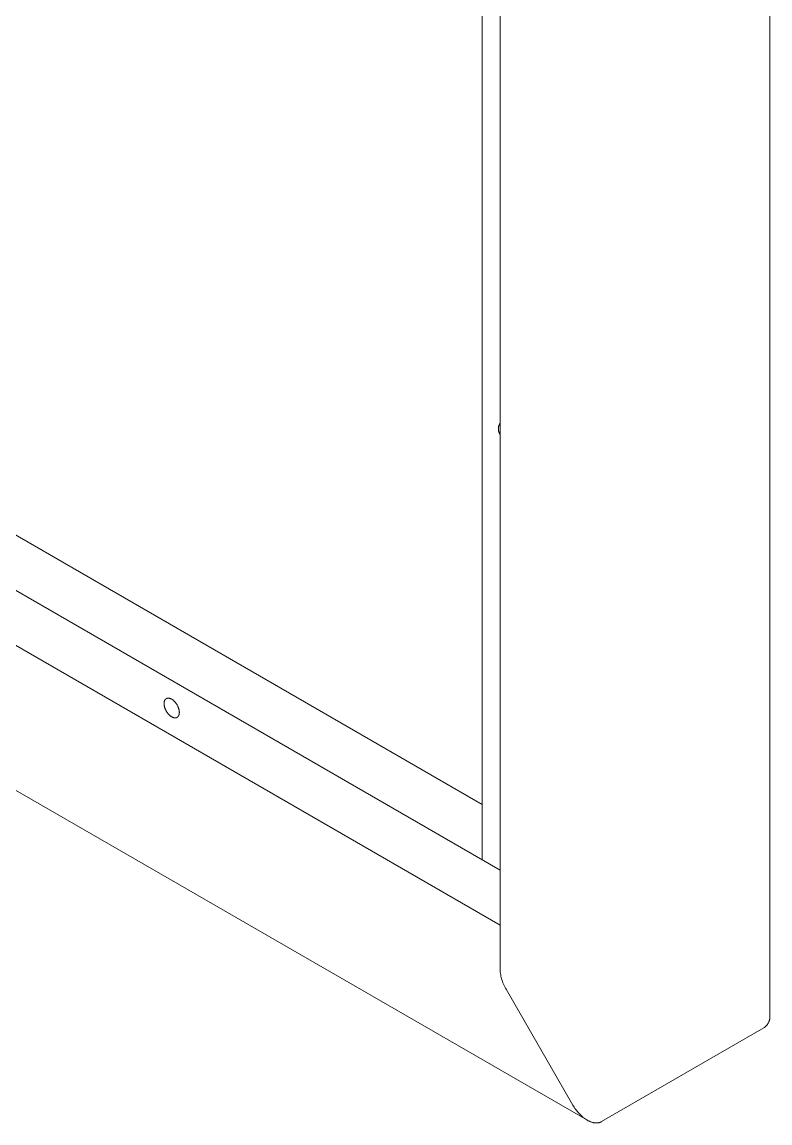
# Model space of a CAD drawing. Header units: inches. Extents: x -13 to 609, y -6 to 131.
# Drawn here: x 603.79 to 608.15, y 99.7 to 106.12 of the extents above; entities that cross this region are included whole.
import ezdxf

# ---------------------------------------------------------------- set-up
doc = ezdxf.new("R2010")
doc.units = ezdxf.units.IN
doc.layers.add('ZANO_R', color=7, linetype='Continuous', lineweight=0)

msp = doc.modelspace()

# ---------------------------------------------------------------- linework, layer by layer
at = {"layer": 'ZANO_R'}
for p, q in [((608.14767, 115.06167), (608.14767, 100.33124)), ((606.57519, 100.59621), (606.57519, 114.15382)), ((606.47059, 101.23522), (606.47059, 114.09343)), ((606.57519, 101.17483), (596.72699, 106.86069)), ((597.28377, 106.86069), (606.47059, 101.55667)), ((596.72699, 106.53923), (606.57519, 100.85337)), ((607.07996, 99.71835), (595.99644, 106.11743)), ((606.56702, 103.76162), (606.56757, 103.76346)), ((606.56757, 103.76346), (606.56818, 103.76528)), ((606.56818, 103.76528), (606.56885, 103.76707)), ((606.56885, 103.76707), (606.56958, 103.76885)), ((606.56958, 103.76885), (606.57037, 103.77059)), ((606.57037, 103.77059), (606.57122, 103.77231)), ((606.57122, 103.77231), (606.57213, 103.774)), ((606.57213, 103.774), (606.57309, 103.77566)), ((606.57309, 103.77566), (606.57411, 103.77728)), ((606.57411, 103.77728), (606.57519, 103.77887)), ((606.56494, 103.74647), (606.56498, 103.74839)), ((606.56498, 103.74455), (606.56494, 103.74647)), ((606.56498, 103.74839), (606.56508, 103.7503)), ((606.56508, 103.74264), (606.56498, 103.74455)), ((606.56508, 103.7503), (606.56524, 103.75221)), ((606.56524, 103.74073), (606.56508, 103.74264)), ((606.56524, 103.75221), (606.56547, 103.75411)), ((606.56547, 103.73882), (606.56524, 103.74073)), ((606.56547, 103.75411), (606.56576, 103.75601)), ((606.56576, 103.73693), (606.56547, 103.73882)), ((606.56576, 103.75601), (606.56612, 103.75789)), ((606.56612, 103.73504), (606.56576, 103.73693)), ((606.56612, 103.75789), (606.56654, 103.75976)), ((606.56654, 103.73317), (606.56612, 103.73504)), ((606.56654, 103.75976), (606.56702, 103.76162)), ((606.56702, 103.73132), (606.56654, 103.73317)), ((606.56757, 103.72948), (606.56702, 103.73132)), ((606.56818, 103.72766), (606.56757, 103.72948)), ((606.56885, 103.72586), (606.56818, 103.72766)), ((606.56958, 103.72409), (606.56885, 103.72586)), ((606.57037, 103.72234), (606.56958, 103.72409)), ((606.57122, 103.72063), (606.57037, 103.72234)), ((606.57213, 103.71894), (606.57122, 103.72063)), ((606.57309, 103.71728), (606.57213, 103.71894)), ((606.57411, 103.71566), (606.57309, 103.71728)), ((606.57519, 103.71407), (606.57411, 103.71566)), ((604.61795, 102.15706), (604.61824, 102.15809)), ((604.61824, 102.15809), (604.61855, 102.15911)), ((604.61855, 102.15911), (604.61889, 102.16012)), ((604.61889, 102.16012), (604.61925, 102.1611)), ((604.61925, 102.1611), (604.61965, 102.16206)), ((604.61965, 102.16206), (604.62007, 102.163)), ((604.62007, 102.163), (604.62052, 102.16392)), ((604.62052, 102.16392), (604.62075, 102.16437)), ((604.62075, 102.16437), (604.62099, 102.16482)), ((604.62099, 102.16482), (604.62124, 102.16525)), ((604.62124, 102.16525), (604.62149, 102.16569)), ((604.62149, 102.16569), (604.62176, 102.16611)), ((604.62176, 102.16611), (604.62203, 102.16653)), ((604.62203, 102.16653), (604.6223, 102.16694)), ((604.6223, 102.16694), (604.62258, 102.16734)), ((604.62258, 102.16734), (604.62287, 102.16774)), ((604.62287, 102.16774), (604.62317, 102.16813)), ((604.62317, 102.16813), (604.62347, 102.16851)), ((604.62347, 102.16851), (604.62378, 102.16889)), ((604.62378, 102.16889), (604.62409, 102.16926)), ((604.62409, 102.16926), (604.62442, 102.16961)), ((604.62442, 102.16961), (604.62475, 102.16997)), ((604.62475, 102.16997), (604.62508, 102.17031)), ((604.62508, 102.17031), (604.62542, 102.17065)), ((604.62542, 102.17065), (604.62577, 102.17097)), ((604.62577, 102.17097), (604.62612, 102.17129)), ((604.62612, 102.17129), (604.62648, 102.1716)), ((604.62648, 102.1716), (604.62685, 102.1719)), ((604.62685, 102.1719), (604.62722, 102.1722)), ((604.62722, 102.1722), (604.62759, 102.17248)), ((604.62759, 102.17248), (604.62798, 102.17276)), ((604.62798, 102.17276), (604.62837, 102.17302)), ((604.62837, 102.17302), (604.62876, 102.17328)), ((604.62876, 102.17328), (604.62916, 102.17353)), ((604.62916, 102.17353), (604.62957, 102.17377)), ((604.62957, 102.17377), (604.62998, 102.174)), ((604.62998, 102.174), (604.63039, 102.17422)), ((604.63039, 102.17422), (604.63081, 102.17444)), ((604.63081, 102.17444), (604.63124, 102.17464)), ((604.63124, 102.17464), (604.63167, 102.17483)), ((604.63167, 102.17483), (604.6321, 102.17502)), ((604.6321, 102.17502), (604.63254, 102.17519)), ((604.63254, 102.17519), (604.63299, 102.17536)), ((604.63299, 102.17536), (604.63343, 102.17551)), ((604.63343, 102.17551), (604.63389, 102.17566)), ((604.63389, 102.17566), (604.63434, 102.1758)), ((604.63434, 102.1758), (604.63481, 102.17593)), ((604.63481, 102.17593), (604.63527, 102.17604)), ((604.63527, 102.17604), (604.63574, 102.17615)), ((604.63574, 102.17615), (604.63621, 102.17625)), ((604.63621, 102.17625), (604.63669, 102.17634)), ((604.63669, 102.17634), (604.63717, 102.17642)), ((604.63717, 102.17642), (604.63765, 102.17649)), ((604.63765, 102.17649), (604.63813, 102.17655)), ((604.63813, 102.17655), (604.63862, 102.1766)), ((604.63862, 102.1766), (604.63911, 102.17665)), ((604.63911, 102.17665), (604.63961, 102.17668)), ((604.63961, 102.17668), (604.6401, 102.1767)), ((604.6401, 102.1767), (604.6406, 102.17672)), ((604.6406, 102.17672), (604.6411, 102.17672)), ((604.6411, 102.17672), (604.64161, 102.17672)), ((604.64161, 102.17672), (604.64211, 102.17671)), ((604.64211, 102.17671), (604.64262, 102.17668)), ((604.64262, 102.17668), (604.64364, 102.17661)), ((604.64364, 102.17661), (604.64467, 102.17651)), ((604.64467, 102.17651), (604.6457, 102.17637)), ((604.6457, 102.17637), (604.64673, 102.17619)), ((604.64673, 102.17619), (604.64777, 102.17598)), ((604.64777, 102.17598), (604.6488, 102.17574)), ((604.6488, 102.17574), (604.64984, 102.17547)), ((604.64984, 102.17547), (604.65088, 102.17517)), ((604.65088, 102.17517), (604.65192, 102.17483)), ((604.65192, 102.17483), (604.65296, 102.17447)), ((604.65296, 102.17447), (604.65399, 102.17408)), ((604.65399, 102.17408), (604.65502, 102.17367)), ((604.65502, 102.17367), (604.65604, 102.17322)), ((604.65604, 102.17322), (604.65706, 102.17275)), ((604.65706, 102.17275), (604.65807, 102.17226)), ((604.65807, 102.17226), (604.65908, 102.17175)), ((604.65908, 102.17175), (604.66007, 102.17121)), ((604.66007, 102.17121), (604.66106, 102.17065)), ((604.66106, 102.17065), (604.66205, 102.17007)), ((604.66205, 102.17007), (604.66305, 102.16945)), ((604.66305, 102.16945), (604.66405, 102.16881)), ((604.66405, 102.16881), (604.66506, 102.16813)), ((604.66506, 102.16813), (604.66608, 102.16743)), ((604.66608, 102.16743), (604.66711, 102.16669)), ((604.66711, 102.16669), (604.66813, 102.16592)), ((604.66813, 102.16592), (604.66917, 102.16511)), ((604.66917, 102.16511), (604.67124, 102.16341)), ((604.67124, 102.16341), (604.67332, 102.16159)), ((604.67332, 102.16159), (604.67539, 102.15964)), ((604.67539, 102.15964), (604.67746, 102.15757)), ((604.61652, 102.14494), (604.61653, 102.14607)), ((604.61653, 102.14379), (604.61652, 102.14494)), ((604.61653, 102.14607), (604.61656, 102.1472)), ((604.61656, 102.14262), (604.61653, 102.14379)), ((604.61656, 102.1472), (604.61662, 102.14833)), ((604.61662, 102.14142), (604.61656, 102.14262)), ((604.61662, 102.14833), (604.6167, 102.14945)), ((604.6167, 102.14021), (604.61662, 102.14142)), ((604.6167, 102.14945), (604.6168, 102.15057)), ((604.6168, 102.13897), (604.6167, 102.14021)), ((604.6168, 102.15057), (604.61693, 102.15168)), ((604.61693, 102.13772), (604.6168, 102.13897)), ((604.61693, 102.15168), (604.61708, 102.15278)), ((604.61708, 102.13644), (604.61693, 102.13772)), ((604.61708, 102.15278), (604.61726, 102.15386)), ((604.61726, 102.13515), (604.61708, 102.13644)), ((604.61726, 102.15386), (604.61747, 102.15494)), ((604.6177, 102.1325), (604.61726, 102.13515)), ((604.61747, 102.15494), (604.6177, 102.15601)), ((604.6177, 102.15601), (604.61795, 102.15706)), ((604.61824, 102.12979), (604.6177, 102.1325)), ((604.61889, 102.12702), (604.61824, 102.12979)), ((604.61965, 102.1242), (604.61889, 102.12702)), ((604.62052, 102.12133), (604.61965, 102.1242)), ((604.62149, 102.11844), (604.62052, 102.12133)), ((604.62258, 102.11552), (604.62149, 102.11844)), ((604.62378, 102.1126), (604.62258, 102.11552)), ((604.62508, 102.10968), (604.62378, 102.1126)), ((604.62648, 102.10677), (604.62508, 102.10968)), ((604.62798, 102.10388), (604.62648, 102.10677)), ((604.62957, 102.10103), (604.62798, 102.10388)), ((604.63124, 102.09824), (604.62957, 102.10103)), ((604.63299, 102.0955), (604.63124, 102.09824)), ((604.63481, 102.09283), (604.63299, 102.0955)), ((604.67746, 102.15757), (604.6795, 102.15539)), ((604.6795, 102.15539), (604.68152, 102.15309)), ((604.68152, 102.15309), (604.6835, 102.15069)), ((604.6835, 102.15069), (604.68543, 102.1482)), ((604.68543, 102.1482), (604.68732, 102.14561)), ((604.68732, 102.14561), (604.68914, 102.14294)), ((604.68914, 102.14294), (604.69089, 102.1402)), ((604.69089, 102.1402), (604.69256, 102.1374)), ((604.69256, 102.1374), (604.69414, 102.13456)), ((604.69414, 102.13456), (604.69564, 102.13167)), ((604.69564, 102.13167), (604.69704, 102.12876)), ((604.69704, 102.12876), (604.69834, 102.12584)), ((604.69834, 102.12584), (604.69954, 102.12291)), ((604.69954, 102.12291), (604.70063, 102.12)), ((604.70063, 102.12), (604.70161, 102.1171)), ((604.70161, 102.1171), (604.70248, 102.11424)), ((604.70248, 102.11424), (604.70323, 102.11142)), ((604.70323, 102.11142), (604.70388, 102.10865)), ((604.70388, 102.10865), (604.70442, 102.10594)), ((604.70442, 102.10594), (604.70486, 102.10329)), ((604.70486, 102.10329), (604.70504, 102.102)), ((604.70504, 102.102), (604.70519, 102.10072)), ((604.70519, 102.10072), (604.70532, 102.09946)), ((604.70532, 102.09946), (604.70542, 102.09823)), ((604.70542, 102.09823), (604.7055, 102.09701)), ((604.7055, 102.09701), (604.70556, 102.09582)), ((604.70556, 102.09582), (604.70559, 102.09465)), ((604.70559, 102.09465), (604.7056, 102.0935)), ((604.63669, 102.09024), (604.63481, 102.09283)), ((604.63862, 102.08774), (604.63669, 102.09024)), ((604.6406, 102.08534), (604.63862, 102.08774)), ((604.64262, 102.08305), (604.6406, 102.08534)), ((604.64467, 102.08086), (604.64262, 102.08305)), ((604.64673, 102.0788), (604.64467, 102.08086)), ((604.6488, 102.07685), (604.64673, 102.0788)), ((604.65088, 102.07502), (604.6488, 102.07685)), ((604.65296, 102.07332), (604.65088, 102.07502)), ((604.65399, 102.07252), (604.65296, 102.07332)), ((604.65502, 102.07175), (604.65399, 102.07252)), ((604.65604, 102.07101), (604.65502, 102.07175)), ((604.65706, 102.0703), (604.65604, 102.07101)), ((604.65807, 102.06963), (604.65706, 102.0703)), ((604.65908, 102.06898), (604.65807, 102.06963)), ((604.66007, 102.06837), (604.65908, 102.06898)), ((604.66106, 102.06779), (604.66007, 102.06837)), ((604.66205, 102.06723), (604.66106, 102.06779)), ((604.66305, 102.06669), (604.66205, 102.06723)), ((604.66405, 102.06618), (604.66305, 102.06669)), ((604.66506, 102.06568), (604.66405, 102.06618)), ((604.66608, 102.06522), (604.66506, 102.06568)), ((604.66711, 102.06477), (604.66608, 102.06522)), ((604.66813, 102.06436), (604.66711, 102.06477)), ((604.66917, 102.06397), (604.66813, 102.06436)), ((604.6702, 102.0636), (604.66917, 102.06397)), ((604.67124, 102.06327), (604.6702, 102.0636)), ((604.67228, 102.06297), (604.67124, 102.06327)), ((604.67332, 102.0627), (604.67228, 102.06297)), ((604.67436, 102.06245), (604.67332, 102.0627)), ((604.67539, 102.06225), (604.67436, 102.06245)), ((604.67643, 102.06207), (604.67539, 102.06225)), ((604.67746, 102.06193), (604.67643, 102.06207)), ((604.67848, 102.06183), (604.67746, 102.06193)), ((604.6795, 102.06175), (604.67848, 102.06183)), ((604.68001, 102.06173), (604.6795, 102.06175)), ((604.68051, 102.06172), (604.68001, 102.06173)), ((604.68102, 102.06172), (604.68051, 102.06172)), ((604.68152, 102.06172), (604.68102, 102.06172)), ((604.68202, 102.06173), (604.68152, 102.06172)), ((604.68251, 102.06176), (604.68202, 102.06173)), ((604.68301, 102.06179), (604.68251, 102.06176)), ((604.6835, 102.06183), (604.68301, 102.06179)), ((604.68399, 102.06189), (604.6835, 102.06183)), ((604.68447, 102.06195), (604.68399, 102.06189)), ((604.68496, 102.06202), (604.68447, 102.06195)), ((604.68543, 102.0621), (604.68496, 102.06202)), ((604.68591, 102.06219), (604.68543, 102.0621)), ((604.68638, 102.06229), (604.68591, 102.06219)), ((604.68685, 102.06239), (604.68638, 102.06229)), ((604.68732, 102.06251), (604.68685, 102.06239)), ((604.68778, 102.06264), (604.68732, 102.06251)), ((604.68823, 102.06278), (604.68778, 102.06264)), ((604.68869, 102.06292), (604.68823, 102.06278)), ((604.68914, 102.06308), (604.68869, 102.06292)), ((604.68958, 102.06325), (604.68914, 102.06308)), ((604.69002, 102.06342), (604.68958, 102.06325)), ((604.69045, 102.0636), (604.69002, 102.06342)), ((604.69089, 102.0638), (604.69045, 102.0636)), ((604.69131, 102.064), (604.69089, 102.0638)), ((604.69173, 102.06421), (604.69131, 102.064)), ((604.69215, 102.06444), (604.69173, 102.06421)), ((604.69256, 102.06467), (604.69215, 102.06444)), ((604.69296, 102.06491), (604.69256, 102.06467)), ((604.69336, 102.06516), (604.69296, 102.06491)), ((604.69376, 102.06541), (604.69336, 102.06516)), ((604.69414, 102.06568), (604.69376, 102.06541)), ((604.69453, 102.06596), (604.69414, 102.06568)), ((604.6949, 102.06624), (604.69453, 102.06596)), ((604.69528, 102.06653), (604.6949, 102.06624)), ((604.69564, 102.06684), (604.69528, 102.06653)), ((604.696, 102.06715), (604.69564, 102.06684)), ((604.69635, 102.06747), (604.696, 102.06715)), ((604.6967, 102.06779), (604.69635, 102.06747)), ((604.69704, 102.06813), (604.6967, 102.06779)), ((604.69738, 102.06847), (604.69704, 102.06813)), ((604.69771, 102.06882), (604.69738, 102.06847)), ((604.69803, 102.06918), (604.69771, 102.06882)), ((604.69834, 102.06955), (604.69803, 102.06918)), ((604.69865, 102.06992), (604.69834, 102.06955)), ((604.69895, 102.07031), (604.69865, 102.06992)), ((604.69925, 102.0707), (604.69895, 102.07031)), ((604.69954, 102.07109), (604.69925, 102.0707)), ((604.69982, 102.0715), (604.69954, 102.07109)), ((604.7001, 102.07191), (604.69982, 102.0715)), ((604.70037, 102.07233), (604.7001, 102.07191)), ((604.70063, 102.07275), (604.70037, 102.07233)), ((604.70088, 102.07318), (604.70063, 102.07275)), ((604.70113, 102.07362), (604.70088, 102.07318)), ((604.70137, 102.07407), (604.70113, 102.07362)), ((604.70161, 102.07452), (604.70137, 102.07407)), ((604.70206, 102.07543), (604.70161, 102.07452)), ((604.70248, 102.07638), (604.70206, 102.07543)), ((604.70287, 102.07734), (604.70248, 102.07638)), ((604.70323, 102.07832), (604.70287, 102.07734)), ((604.70357, 102.07932), (604.70323, 102.07832)), ((604.70388, 102.08034), (604.70357, 102.07932)), ((604.70417, 102.08138), (604.70388, 102.08034)), ((604.70442, 102.08243), (604.70417, 102.08138)), ((604.70466, 102.0835), (604.70442, 102.08243)), ((604.70486, 102.08457), (604.70466, 102.0835)), ((604.70504, 102.08566), (604.70486, 102.08457)), ((604.70519, 102.08676), (604.70504, 102.08566)), ((604.70532, 102.08787), (604.70519, 102.08676)), ((604.70542, 102.08899), (604.70532, 102.08787)), ((604.7055, 102.09011), (604.70542, 102.08899)), ((604.70556, 102.09124), (604.7055, 102.09011)), ((604.70559, 102.09237), (604.70556, 102.09124)), ((604.7056, 102.0935), (604.70559, 102.09237)), ((606.57519, 100.59621), (606.57562, 100.58803)), ((606.57562, 100.58803), (606.57633, 100.57988)), ((606.57633, 100.57988), (606.57731, 100.57176)), ((606.57731, 100.57176), (606.57857, 100.56367)), ((606.57857, 100.56367), (606.58009, 100.55564)), ((606.58009, 100.55564), (606.58189, 100.54765)), ((606.58189, 100.54765), (606.58395, 100.53973)), ((606.58395, 100.53973), (606.58629, 100.53189)), ((606.58629, 100.53189), (606.58888, 100.52413)), ((606.58888, 100.52413), (606.59173, 100.51646)), ((606.59173, 100.51646), (606.59484, 100.50889)), ((606.59484, 100.50889), (606.59821, 100.50143)), ((606.59821, 100.50143), (606.60182, 100.49409)), ((606.60182, 100.49409), (606.60568, 100.48688)), ((606.60568, 100.48688), (606.60978, 100.4798)), ((606.99952, 99.80474), (606.60978, 100.4798)), ((608.14341, 100.29489), (608.14431, 100.29759)), ((608.14431, 100.29759), (608.14511, 100.30031)), ((608.14511, 100.30031), (608.14583, 100.30305)), ((608.14583, 100.30305), (608.14644, 100.30582)), ((608.14644, 100.30582), (608.14697, 100.30861)), ((608.14697, 100.30861), (608.14739, 100.31142)), ((608.14739, 100.31142), (608.14772, 100.31424)), ((608.14792, 100.32841), (608.14767, 100.33124)), ((608.14772, 100.31424), (608.14796, 100.31707)), ((608.14808, 100.32558), (608.14792, 100.32841)), ((608.14796, 100.31707), (608.1481, 100.3199)), ((608.14814, 100.32274), (608.14808, 100.32558)), ((608.1481, 100.3199), (608.14814, 100.32274)), ((608.11308, 100.25478), (607.16656, 99.7083)), ((608.11308, 100.25478), (608.11537, 100.25646)), ((608.11537, 100.25646), (608.1176, 100.25821)), ((608.1176, 100.25821), (608.11977, 100.26004)), ((608.11977, 100.26004), (608.12187, 100.26195)), ((608.12187, 100.26195), (608.12391, 100.26392)), ((608.12391, 100.26392), (608.12588, 100.26596)), ((608.12588, 100.26596), (608.12778, 100.26807)), ((608.12778, 100.26807), (608.12961, 100.27025)), ((608.12961, 100.27025), (608.13136, 100.27248)), ((608.13136, 100.27248), (608.13303, 100.27477)), ((608.13303, 100.27477), (608.13462, 100.27712)), ((608.13462, 100.27712), (608.13614, 100.27952)), ((608.13614, 100.27952), (608.13757, 100.28198)), ((608.13757, 100.28198), (608.13891, 100.28448)), ((608.13891, 100.28448), (608.14017, 100.28702)), ((608.14017, 100.28702), (608.14134, 100.28961)), ((608.14134, 100.28961), (608.14242, 100.29223)), ((608.14242, 100.29223), (608.14341, 100.29489)), ((606.99952, 99.80474), (607.00333, 99.79834)), ((607.00333, 99.79834), (607.00737, 99.79194)), ((607.00737, 99.79194), (607.01163, 99.78556)), ((607.01163, 99.78556), (607.01612, 99.77922)), ((607.01612, 99.77922), (607.02082, 99.77296)), ((607.02082, 99.77296), (607.02573, 99.7668)), ((607.02573, 99.7668), (607.03084, 99.76076)), ((607.03084, 99.76076), (607.03613, 99.75488)), ((607.03613, 99.75488), (607.04159, 99.74918)), ((607.04159, 99.74918), (607.04721, 99.74369)), ((607.04721, 99.74369), (607.05297, 99.73843)), ((607.05297, 99.73843), (607.05589, 99.7359)), ((607.05589, 99.7359), (607.05884, 99.73344)), ((607.05884, 99.73344), (607.06181, 99.73105)), ((607.06181, 99.73105), (607.0648, 99.72874)), ((607.0648, 99.72874), (607.06782, 99.7265)), ((607.06782, 99.7265), (607.07084, 99.72435)), ((607.07084, 99.72435), (607.07388, 99.72228)), ((607.07388, 99.72228), (607.07693, 99.72029)), ((607.07693, 99.72029), (607.07998, 99.71839)), ((607.07998, 99.71839), (607.08304, 99.71658)), ((607.08304, 99.71658), (607.0861, 99.71486)), ((607.0861, 99.71486), (607.08915, 99.71323)), ((607.08915, 99.71323), (607.0922, 99.7117)), ((607.0922, 99.7117), (607.09524, 99.71026)), ((607.09524, 99.71026), (607.09827, 99.70892)), ((607.09827, 99.70892), (607.10128, 99.70768)), ((607.10128, 99.70768), (607.10427, 99.70654)), ((607.10427, 99.70654), (607.10724, 99.7055)), ((607.10724, 99.7055), (607.11019, 99.70455)), ((607.11019, 99.70455), (607.11311, 99.70371)), ((607.11311, 99.70371), (607.11601, 99.70296)), ((607.11601, 99.70296), (607.11887, 99.70232)), ((607.11887, 99.70232), (607.1217, 99.70177)), ((607.1217, 99.70177), (607.12449, 99.70132)), ((607.12449, 99.70132), (607.12724, 99.70097)), ((607.12724, 99.70097), (607.12995, 99.70071)), ((607.12995, 99.70071), (607.13262, 99.70055)), ((607.13262, 99.70055), (607.13525, 99.70048)), ((607.13525, 99.70048), (607.13654, 99.70048)), ((607.13654, 99.70048), (607.13782, 99.70051)), ((607.13782, 99.70051), (607.13909, 99.70055)), ((607.13909, 99.70055), (607.14035, 99.70062)), ((607.14035, 99.70062), (607.1416, 99.70071)), ((607.1416, 99.70071), (607.14283, 99.70082)), ((607.14283, 99.70082), (607.14406, 99.70096)), ((607.14406, 99.70096), (607.14526, 99.70111)), ((607.14526, 99.70111), (607.14646, 99.70129)), ((607.14646, 99.70129), (607.14764, 99.70149)), ((607.14764, 99.70149), (607.14881, 99.70171)), ((607.14881, 99.70171), (607.14997, 99.70194)), ((607.14997, 99.70194), (607.15111, 99.7022)), ((607.15111, 99.7022), (607.15224, 99.70248)), ((607.15224, 99.70248), (607.15335, 99.70278)), ((607.15335, 99.70278), (607.15445, 99.7031)), ((607.15445, 99.7031), (607.15554, 99.70344)), ((607.15554, 99.70344), (607.15661, 99.70379)), ((607.15661, 99.70379), (607.15767, 99.70416)), ((607.15767, 99.70416), (607.15872, 99.70456)), ((607.15872, 99.70456), (607.15975, 99.70497)), ((607.15975, 99.70497), (607.16076, 99.70539)), ((607.16076, 99.70539), (607.16176, 99.70584)), ((607.16176, 99.70584), (607.16275, 99.7063)), ((607.16275, 99.7063), (607.16372, 99.70678)), ((607.16372, 99.70678), (607.16468, 99.70727)), ((607.16468, 99.70727), (607.16563, 99.70778)), ((607.16563, 99.70778), (607.16656, 99.7083))]:
    msp.add_line(p, q, dxfattribs=at)

doc.saveas('drawing.dxf')
